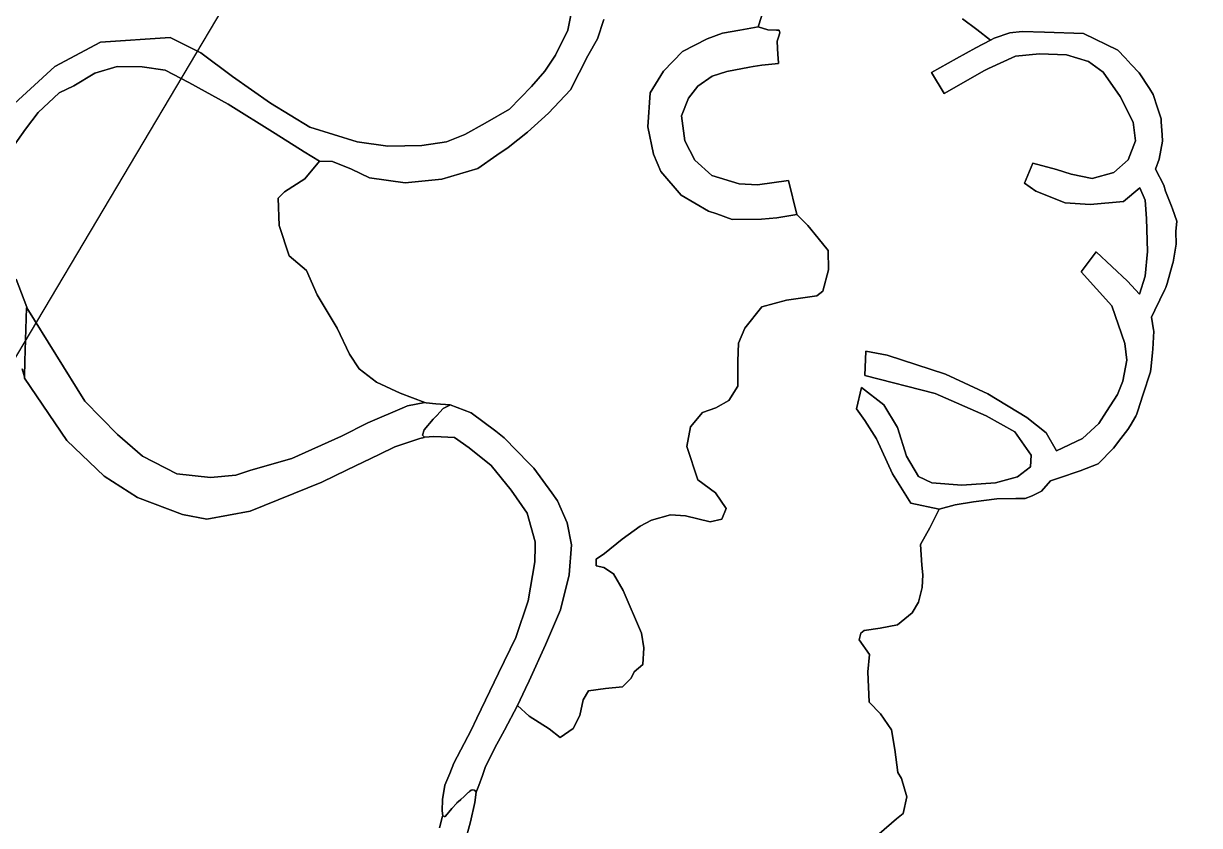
# Model space of a CAD drawing. Header units: inches. Extents: x 288635 to 1232953, y 676945 to 1655780.
# Drawn here: x 512105 to 530696, y 1266597 to 1279271 of the extents above; entities that cross this region are included whole.
import ezdxf

# ---------------------------------------------------------------- set-up
doc = ezdxf.new("R2010")
doc.units = ezdxf.units.IN
doc.header["$MEASUREMENT"] = 0
doc.layers.add('Images', color=7, linetype='Continuous')
picture_1 = doc.add_image_def('image6.jpg', size_in_pixel=(2592, 3907))

msp = doc.modelspace()

# ---------------------------------------------------------------- linework, layer by layer
at = {"color": 1}
for points in [[(511829.4036, 1277886.2224), (512601.5651, 1278592.3438), (513322.9266, 1278978.4246), (514425.2888, 1279049.5448), (514907.8898, 1278805.7043), (515410.8108, 1278434.8635), (516010.252, 1278013.2227), (516630.0132, 1277632.2219), (517381.8547, 1277403.6215), (517864.4557, 1277332.5013), (518402.9368, 1277342.6613), (518794.0975, 1277403.6215), (519083.6581, 1277515.3817), (519403.6988, 1277698.2621), (519789.7795, 1277916.7025), (520135.2202, 1278277.3832), (520348.5806, 1278516.1437), (520516.221, 1278770.1442), (520709.2614, 1279166.385), (520775.3015, 1279481.3456)], [(520775.3015, 1279481.3456), (520709.2614, 1279166.385), (520516.221, 1278770.1442), (520348.5806, 1278516.1437), (520135.2202, 1278277.3832), (519789.7795, 1277916.7025), (519403.6988, 1277698.2621), (519083.6581, 1277515.3817), (518794.0975, 1277403.6215), (518402.9368, 1277342.6613), (517864.4557, 1277332.5013), (517381.8547, 1277403.6215), (516630.0132, 1277632.2219), (516010.252, 1278013.2227), (515410.8108, 1278434.8635), (514907.8898, 1278805.7043), (514425.2888, 1279049.5448), (513322.9266, 1278978.4246), (512601.5651, 1278592.3438), (511829.4036, 1277886.2224)], [(523824.5776, 1279543.5757), (523717.8974, 1279218.4551), (523426.7624, 1279165.9983), (523154.0163, 1279116.8549), (522915.2558, 1279030.4947), (522524.095, 1278827.2943), (522224.3744, 1278517.4137), (522011.014, 1278177.053), (521975.4539, 1277638.5719), (522066.8941, 1277206.7711), (522178.6543, 1276932.4505), (522503.775, 1276556.5298), (522935.5758, 1276307.6093), (523066.8676, 1276260.8478), (523306.4166, 1276175.529), (523774.4054, 1276178.2498), (524012.538, 1276200.9291), (524332.5786, 1276251.7292), (524505.299, 1276079.0088), (524667.8593, 1275880.8884), (524825.3396, 1275682.768), (524830.4196, 1275377.9674), (524738.9794, 1275042.6867), (524647.5392, 1274966.4866), (524164.9383, 1274900.4465), (523778.8575, 1274793.7662), (523509.617, 1274458.4856), (523408.0168, 1274219.7251), (523397.8567, 1273935.2445), (523397.8567, 1273539.0037), (523255.6165, 1273315.4833), (523052.4161, 1273198.6431), (522839.0556, 1273122.4429), (522651.0952, 1272898.9225), (522590.1351, 1272583.9618), (522767.9355, 1272060.7208), (523042.256, 1271852.4404), (523214.9764, 1271608.5999), (523143.8562, 1271435.8795), (522960.9759, 1271395.2394), (522569.8151, 1271491.7596), (522331.0546, 1271506.9997), (522031.334, 1271420.6395), (521853.5337, 1271329.1993), (521569.0531, 1271120.9189), (521289.6525, 1270897.3984), (521157.5723, 1270805.9583), (521157.5723, 1270699.2781), (521279.4925, 1270673.878), (521431.8928, 1270572.2778), (521584.2931, 1270308.1173), (521873.8537, 1269637.5559), (521909.4138, 1269403.8755), (521894.1737, 1269139.7149), (521757.0135, 1269022.8747), (521711.2934, 1268926.3545), (521574.1331, 1268789.1942), (521304.8926, 1268763.7942), (521035.652, 1268723.1541), (520954.3719, 1268580.9138), (520898.4917, 1268337.0733), (520796.8915, 1268128.7929), (520588.6111, 1267986.5526), (520415.8908, 1268123.7129), (520100.9301, 1268326.9133), (519912.0558, 1268494.7253), (520038.6292, 1268761.1614), (520097.4445, 1268884.9671), (520356.2007, 1269452.5589), (520594.9611, 1270006.28), (520732.1214, 1270560.0011), (520767.6815, 1271032.4421), (520701.6413, 1271377.8827), (520549.241, 1271728.4034), (520458.2023, 1271852.659), (520173.3203, 1272241.4845), (520099.2282, 1272317.9927), (519705.9594, 1272724.0854), (519570.51, 1272826.6587), (519182.7183, 1273120.3262), (518847.4376, 1273242.2465), (518625.8135, 1273261.3992), (518470.2469, 1273274.8432), (518447.31, 1273283.3383), (518058.7661, 1273427.2435), (517687.9253, 1273605.0439), (517413.6048, 1273813.3243), (517256.1245, 1274047.0047), (517063.0841, 1274458.4856), (516748.1234, 1274981.7266), (516580.4831, 1275367.8074), (516306.1626, 1275601.4879), (516148.6822, 1276079.0088), (516128.3622, 1276510.8097), (516229.9624, 1276612.4099), (516550.003, 1276815.6103), (516782.4135, 1277093.7408), (516990.6939, 1277088.6608), (517290.4145, 1276966.7406), (517574.8951, 1276834.6603), (518138.7762, 1276753.3802), (518717.8974, 1276809.2603), (519286.8585, 1276981.9806), (519586.3922, 1277189.105), (519764.3795, 1277312.1813), (520071.3733, 1277552.4373), (520071.3757, 1277552.4391), (520404.1673, 1277854.8075), (520749.9014, 1278221.5031), (521024.222, 1278759.9842), (521181.7023, 1279029.2247), (521278.2225, 1279334.0253)], [(519079.6445, 1266330.2861), (519170.3438, 1266653.7135), (519242.3106, 1266960.6307), (519261.0432, 1267122.1751), (519301.152, 1267230.343), (519359.1527, 1267386.7628), (519402.4639, 1267514.169), (519563.0765, 1267835.3942), (519611.8581, 1267930.3582), (519711.1333, 1268104.3617), (519912.0558, 1268494.7253), (520100.9301, 1268326.9133), (520415.8908, 1268123.7129), (520588.6111, 1267986.5526), (520796.8915, 1268128.7929), (520898.4917, 1268337.0733), (520954.3719, 1268580.9138), (521035.652, 1268723.1541), (521304.8926, 1268763.7942), (521574.1331, 1268789.1942), (521711.2934, 1268926.3545), (521757.0135, 1269022.8747), (521894.1737, 1269139.7149), (521909.4138, 1269403.8755), (521873.8537, 1269637.5559), (521584.2931, 1270308.1173), (521431.8928, 1270572.2778), (521279.4925, 1270673.878), (521157.5723, 1270699.2781), (521157.5723, 1270805.9583), (521289.6525, 1270897.3984), (521569.0531, 1271120.9189), (521853.5337, 1271329.1993), (522031.334, 1271420.6395), (522331.0546, 1271506.9997), (522569.8151, 1271491.7596), (522960.9759, 1271395.2394), (523143.8562, 1271435.8795), (523214.9764, 1271608.5999), (523042.256, 1271852.4404), (522767.9355, 1272060.7208), (522590.1351, 1272583.9618), (522651.0952, 1272898.9225), (522839.0556, 1273122.4429), (523052.4161, 1273198.6431), (523255.6165, 1273315.4833), (523397.8567, 1273539.0037), (523397.8567, 1273935.2445), (523408.0168, 1274219.7251), (523509.617, 1274458.4856), (523778.8575, 1274793.7662), (524164.9383, 1274900.4465), (524647.5392, 1274966.4866), (524738.9794, 1275042.6867), (524830.4196, 1275377.9674), (524825.3396, 1275682.768), (524667.8593, 1275880.8884), (524505.299, 1276079.0088), (524332.5786, 1276251.7292), (524196.265, 1276790.6336), (523708.584, 1276719.5134), (523419.0234, 1276734.7535), (522987.2226, 1276866.8337), (522717.982, 1277110.6742), (522560.5017, 1277415.4748), (522504.6216, 1277811.7156), (522616.3818, 1278091.1162), (522763.7021, 1278279.0765), (522992.3026, 1278436.5569), (523225.9831, 1278512.757), (523584.55, 1278582.7213), (523642.5439, 1278594.0372), (523777.117, 1278610.1202), (523777.1202, 1278610.1205), (524040.8005, 1278641.6332), (524033.7047, 1278726.1174), (524030.9956, 1278778.132), (524019.9572, 1278990.0682), (524038.2204, 1279056.6248), (524059.4919, 1279122.2116), (524050.6288, 1279166.5271), (524010.6843, 1279168.1091), (523871.5943, 1279173.6176), (523717.8974, 1279218.4551), (523824.5776, 1279543.5757)], [(521278.2225, 1279334.0253), (521181.7023, 1279029.2247), (521024.222, 1278759.9842), (520749.9014, 1278221.5031), (520404.1673, 1277854.8075), (520071.3757, 1277552.4391), (520071.3733, 1277552.4373), (519764.3795, 1277312.1813), (519586.3922, 1277189.105), (519286.8585, 1276981.9806), (518717.8974, 1276809.2603), (518138.7762, 1276753.3802), (517574.8951, 1276834.6603), (517290.4145, 1276966.7406), (516990.6939, 1277088.6608), (516782.4135, 1277093.7408), (516543.653, 1277241.0611), (516081.3721, 1277530.6217), (515339.6906, 1277997.9827), (514719.9294, 1278338.3433), (514344.0086, 1278531.3837), (513983.3279, 1278587.2638), (513587.0871, 1278592.3438), (513231.4864, 1278485.6636), (512901.2857, 1278287.5432), (512667.6053, 1278175.783), (512337.4046, 1277865.9024), (512134.2042, 1277601.7419), (511946.2438, 1277332.5013)], [(526947.1607, 1279346.9157), (527178.0724, 1279174.3955), (527393.8571, 1279008.7159), (527158.2191, 1278887.6072), (526856.6138, 1278719.3202), (526457.1777, 1278496.4464), (526660.3781, 1278166.2458), (527038.5843, 1278380.0145), (527287.9299, 1278520.949), (527361.4195, 1278562.4866), (527786.0237, 1278752.9869), (528167.0245, 1278793.627), (528593.7453, 1278778.387), (528939.186, 1278671.7068), (529172.8665, 1278504.0664), (529442.107, 1278117.9857), (529645.3074, 1277711.5849), (529685.9475, 1277416.9443), (529569.1073, 1277117.2237), (529340.5068, 1276914.0233), (529000.1461, 1276822.5831), (528669.9455, 1276888.6232), (528436.265, 1276964.8234), (528060.3442, 1277061.3436), (527928.264, 1276746.3829), (528111.1443, 1276619.3827), (528573.4253, 1276436.5023), (528969.6661, 1276411.1023), (529492.9071, 1276456.8224), (529754.5101, 1276673.5791), (529839.3091, 1276480.2733), (529860.4758, 1276189.2311), (529876.3509, 1275668.0008), (529836.6633, 1275279.0626), (529749.3506, 1274993.312), (529558.8502, 1275200.2166), (529063.5492, 1275661.6508), (528826.4821, 1275348.3835), (529308.4904, 1274809.1405), (529513.8075, 1274216.4726), (529547.6742, 1273951.8887), (529484.1741, 1273617.4547), (529397.3906, 1273405.7877), (529223.8236, 1273139.0871), (529107.4067, 1272948.5867), (528847.0561, 1272711.5196), (528436.422, 1272516.7859), (528273.8617, 1272800.4198), (527969.061, 1273044.2603), (527349.2998, 1273420.181), (526678.7385, 1273730.0616), (525759.2566, 1274029.7822), (525418.8959, 1274090.7424), (525403.6559, 1273709.7416), (526516.1781, 1273425.261), (527323.8998, 1273069.6603), (527776.0207, 1272815.6598), (528035.1012, 1272449.8991), (528024.9412, 1272267.0187), (527816.6607, 1272104.4584), (527471.22, 1272013.0182), (526937.819, 1271977.4581), (526465.378, 1272013.0182), (526252.0176, 1272109.5384), (526064.0572, 1272434.659), (525921.8169, 1272886.78), (525708.4565, 1273242.3807), (525355.2464, 1273516.1036), (525271.5756, 1273181.4205), (525403.6559, 1272998.5402), (525591.6163, 1272708.9796), (525840.5368, 1272155.2585), (526130.0974, 1271692.9776), (526583.1725, 1271594.2296), (526435.0056, 1271303.1873), (526286.8386, 1271038.6035), (526307.7968, 1270712.5812), (526321.259, 1270557.7655), (526311.099, 1270359.6451), (526255.2189, 1270125.9646), (526153.6187, 1269958.3243), (525919.9382, 1269765.2839), (525645.6177, 1269714.4838), (525396.6972, 1269678.9237), (525340.8171, 1269638.2836), (525315.417, 1269531.6034), (525477.9774, 1269297.9229), (525452.5773, 1269023.6024), (525472.8973, 1268546.0814), (525655.7777, 1268363.2011), (525828.4981, 1268109.2006), (525879.2982, 1267799.3199), (525929.7224, 1267433.0863), (525987.659, 1267338.9393), (526067.3219, 1267049.2562), (526009.3853, 1266788.5415), (525907.9962, 1266701.6366), (525632.7973, 1266462.6481)], [(525632.7973, 1266462.6481), (525907.9962, 1266701.6366), (526009.3853, 1266788.5415), (526067.3219, 1267049.2562), (525987.659, 1267338.9393), (525929.7224, 1267433.0863), (525879.2982, 1267799.3199), (525828.4981, 1268109.2006), (525655.7777, 1268363.2011), (525472.8973, 1268546.0814), (525452.5773, 1269023.6024), (525477.9774, 1269297.9229), (525315.417, 1269531.6034), (525340.8171, 1269638.2836), (525396.6972, 1269678.9237), (525645.6177, 1269714.4838), (525919.9382, 1269765.2839), (526153.6187, 1269958.3243), (526255.2189, 1270125.9646), (526311.099, 1270359.6451), (526321.259, 1270557.7655), (526307.7968, 1270712.5812), (526286.8386, 1271038.6035), (526435.0056, 1271303.1873), (526583.1725, 1271594.2296), (526833.7561, 1271663.14), (527125.4645, 1271710.6447), (527493.341, 1271758.2716), (527791.1669, 1271761.8171), (527937.8419, 1271763.5632), (528048.9671, 1271805.8967), (528199.7799, 1271879.9801), (528340.0094, 1272041.3763), (528465.6797, 1272083.9764), (528808.3228, 1272200.1266), (529096.7192, 1272313.8977), (529334.8447, 1272557.3148), (529453.4603, 1272710.0154), (529565.0327, 1272853.6488), (529599.8449, 1272914.2479), (529687.4764, 1273066.7916), (529707.9079, 1273102.3576), (529722.7274, 1273149.096), (529801.2914, 1273396.8746), (529919.575, 1273763.8172), (529929.854, 1273857.6991), (529953.3905, 1274072.6652), (529959.2626, 1274126.2971), (529975.1376, 1274406.756), (529971.3303, 1274428.3309), (529935.4501, 1274631.6523), (529988.7087, 1274740.0061), (530150.3867, 1275066.5543), (530165.638, 1275097.3199), (530184.6298, 1275164.4537), (530270.6158, 1275468.4042), (530279.4091, 1275499.4874), (530327.0342, 1275785.238), (530324.3883, 1275983.6759), (530337.6175, 1276147.7178), (530271.4716, 1276343.5099), (530252.0736, 1276382.3791), (530160.3209, 1276620.342), (530130.025, 1276718.4429), (530003.0248, 1276967.3634), (530058.9049, 1277124.8437), (530109.705, 1277409.3243), (530103.7666, 1277513.2461), (530092.226, 1277715.2065), (530089.385, 1277764.925), (530031.7198, 1277940.2273), (529962.3847, 1278151.0057), (529904.0552, 1278241.8912), (529743.9443, 1278491.3664), (529618.1781, 1278624.641), (529519.7485, 1278728.947), (529403.5836, 1278852.0471), (528860.0225, 1279111.1277), (528248.0566, 1279131.6859), (527894.0913, 1279143.5769), (527699.0022, 1279123.3952), (527450.601, 1279037.88), (527393.8571, 1279008.7159), (527178.0724, 1279174.3955), (526947.1607, 1279346.9157)], [(511946.2438, 1277332.5013), (512134.2042, 1277601.7419), (512337.4046, 1277865.9024), (512667.6053, 1278175.783), (512901.2857, 1278287.5432), (513231.4864, 1278485.6636), (513587.0871, 1278592.3438), (513983.3279, 1278587.2638), (514344.0086, 1278531.3837), (514719.9294, 1278338.3433), (515339.6906, 1277997.9827), (516081.3721, 1277530.6217), (516543.653, 1277241.0611), (516782.4135, 1277093.7408), (516550.003, 1276815.6103), (516229.9624, 1276612.4099), (516128.3622, 1276510.8097), (516148.6822, 1276079.0088), (516306.1626, 1275601.4879), (516580.4831, 1275367.8074), (516748.1234, 1274981.7266), (517063.0841, 1274458.4856), (517256.1245, 1274047.0047), (517413.6048, 1273813.3243), (517687.9253, 1273605.0439), (518058.7661, 1273427.2435), (518447.31, 1273283.3383), (518177.4395, 1273226.4768), (518129.9054, 1273206.3108), (517548.7882, 1272959.7762), (517129.6874, 1272750.2258), (516348.6358, 1272394.6251), (515700.9345, 1272210.4747), (515459.634, 1272134.2746), (515459.634, 1272134.2746), (515059.5832, 1272096.1745), (514526.1822, 1272153.3246), (513986.4311, 1272432.7252), (513592.7303, 1272775.6259), (513072.0293, 1273302.6769), (512159.4784, 1274779.2348), (512159.6043, 1274787.4162), (511986.8839, 1275229.3771)], [(511986.8839, 1275229.3771), (512159.6043, 1274787.4162), (512159.4784, 1274779.2348), (512157.6274, 1274782.2299), (512157.2491, 1274768.988), (512154.1867, 1274773.9431), (512152.3357, 1274776.9382), (512128.2143, 1273932.6871), (512121.1824, 1273686.5722), (512083.4041, 1273812.0543)], [(512083.4041, 1273812.0543), (512121.1824, 1273686.5722), (512120.5857, 1273665.686), (512787.337, 1272681.434), (513377.8882, 1272116.2829), (513904.9392, 1271779.7322), (514616.1407, 1271513.0316), (515003.4914, 1271436.8315), (515689.2928, 1271563.8317), (516819.5951, 1272021.0327), (517219.6459, 1272217.8831), (517726.0301, 1272460.4369), (517975.2974, 1272579.8338), (518368.9982, 1272713.184), (518439.1704, 1272726.2647), (518435.5416, 1272729.8935), (518444.4621, 1272731.5564), (518590.8204, 1272742.6437), (518710.2774, 1272739.3255), (518918.5578, 1272729.1654), (519152.2382, 1272566.6051), (519497.6789, 1272287.2046), (519812.6396, 1271896.0438), (520066.6401, 1271530.283), (520193.6403, 1271078.1621), (520192.5185, 1271008.6106), (520188.5603, 1270763.2015), (520081.8801, 1270148.5203), (519888.8397, 1269569.3991), (519614.5192, 1269005.518), (519273.307, 1268295.1255), (519181.6803, 1268104.3617), (518909.763, 1267579.313), (518846.8477, 1267417.1394), (518763.943, 1267235.417), (518726.9013, 1267005.229), (518725.3138, 1266826.8995), (518732.9338, 1266749.4293), (518731.147, 1266742.235), (518727.6421, 1266744.1376), (518681.3623, 1266557.8013)], [(518681.3623, 1266557.8013), (518727.6421, 1266744.1376), (518731.147, 1266742.235), (518732.9338, 1266749.4293), (518755.1588, 1266737.3643), (518766.9219, 1266737.2892), (518769.4499, 1266740.1871), (518802.5459, 1266778.1264), (518828.7014, 1266808.1096), (518876.294, 1266862.667), (518953.0673, 1266950.6754), (518957.5972, 1266955.8682), (518960.1144, 1266957.9794), (518962.8889, 1266961.1599), (518976.0395, 1266972.1894), (519019.2095, 1267008.3965), (519072.127, 1267055.3943), (519136.4504, 1267118.0145), (519144.2029, 1267125.5617), (519157.7909, 1267135.0142), (519183.1497, 1267152.6551), (519196.6964, 1267157.7351), (519235.6431, 1267154.3485), (519261.0432, 1267122.1751), (519242.3106, 1266960.6307), (519242.3106, 1266960.6307), (519170.3438, 1266653.7135), (519079.6445, 1266330.2861)]]:
    msp.add_lwpolyline(points, dxfattribs=at)
for points in [[(523419.0234, 1276734.7535), (523708.584, 1276719.5134), (524196.265, 1276790.6336), (524332.5786, 1276251.7292), (524012.538, 1276200.9291), (523774.4054, 1276178.2498), (523306.4166, 1276175.529), (523066.8676, 1276260.8478), (522935.5758, 1276307.6093), (522503.775, 1276556.5298), (522178.6543, 1276932.4505), (522066.8941, 1277206.7711), (521975.4539, 1277638.5719), (522011.014, 1278177.053), (522224.3744, 1278517.4137), (522524.095, 1278827.2943), (522915.2558, 1279030.4947), (523154.0163, 1279116.8549), (523426.7624, 1279165.9983), (523717.8974, 1279218.4551), (523871.5943, 1279173.6176), (524010.6843, 1279168.1091), (524050.6288, 1279166.5271), (524059.4919, 1279122.2116), (524038.2204, 1279056.6248), (524019.9572, 1278990.0682), (524030.9956, 1278778.132), (524033.7047, 1278726.1174), (524040.8005, 1278641.6332), (523777.1202, 1278610.1205), (523777.117, 1278610.1202), (523642.5439, 1278594.0372), (523584.55, 1278582.7213), (523225.9831, 1278512.757), (522992.3026, 1278436.5569), (522763.7021, 1278279.0765), (522616.3818, 1278091.1162), (522504.6216, 1277811.7156), (522560.5017, 1277415.4748), (522717.982, 1277110.6742), (522987.2226, 1276866.8337), (523419.0234, 1276734.7535)], [(529403.5836, 1278852.0471), (529519.7485, 1278728.947), (529618.1781, 1278624.641), (529743.9443, 1278491.3664), (529904.0552, 1278241.8912), (529962.3847, 1278151.0057), (530031.7198, 1277940.2273), (530089.385, 1277764.925), (530092.226, 1277715.2065), (530103.7666, 1277513.2461), (530109.705, 1277409.3243), (530058.9049, 1277124.8437), (530003.0248, 1276967.3634), (530130.025, 1276718.4429), (530160.3209, 1276620.342), (530252.0736, 1276382.3791), (530271.4716, 1276343.5099), (530337.6175, 1276147.7178), (530324.3883, 1275983.6759), (530327.0342, 1275785.238), (530279.4091, 1275499.4874), (530270.6158, 1275468.4042), (530184.6298, 1275164.4537), (530165.638, 1275097.3199), (530150.3867, 1275066.5543), (529988.7087, 1274740.0061), (529935.4501, 1274631.6523), (529971.3303, 1274428.3309), (529975.1376, 1274406.756), (529959.2626, 1274126.2971), (529953.3905, 1274072.6652), (529929.854, 1273857.6991), (529919.575, 1273763.8172), (529801.2914, 1273396.8746), (529722.7274, 1273149.096), (529707.9079, 1273102.3576), (529687.4764, 1273066.7916), (529599.8449, 1272914.2479), (529565.0327, 1272853.6488), (529453.4603, 1272710.0154), (529334.8447, 1272557.3148), (529096.7192, 1272313.8977), (528808.3228, 1272200.1266), (528465.6797, 1272083.9764), (528340.0094, 1272041.3763), (528199.7799, 1271879.9801), (528048.9671, 1271805.8967), (527937.8419, 1271763.5632), (527791.1669, 1271761.8171), (527493.341, 1271758.2716), (527125.4645, 1271710.6447), (526833.7561, 1271663.14), (526583.1725, 1271594.2296), (526130.0974, 1271692.9776), (525840.5368, 1272155.2585), (525591.6163, 1272708.9796), (525403.6559, 1272998.5402), (525271.5756, 1273181.4205), (525355.2464, 1273516.1036), (525708.4565, 1273242.3807), (525921.8169, 1272886.78), (526064.0572, 1272434.659), (526252.0176, 1272109.5384), (526465.378, 1272013.0182), (526937.819, 1271977.4581), (527471.22, 1272013.0182), (527816.6607, 1272104.4584), (528024.9412, 1272267.0187), (528035.1012, 1272449.8991), (527776.0207, 1272815.6598), (527323.8998, 1273069.6603), (526516.1781, 1273425.261), (525403.6559, 1273709.7416), (525418.8959, 1274090.7424), (525759.2566, 1274029.7822), (526678.7385, 1273730.0616), (527349.2998, 1273420.181), (527969.061, 1273044.2603), (528273.8617, 1272800.4198), (528436.422, 1272516.7859), (528847.0561, 1272711.5196), (529107.4067, 1272948.5867), (529223.8236, 1273139.0871), (529397.3906, 1273405.7877), (529484.1741, 1273617.4547), (529547.6742, 1273951.8887), (529513.8075, 1274216.4726), (529308.4904, 1274809.1405), (528826.4821, 1275348.3835), (529063.5492, 1275661.6508), (529558.8502, 1275200.2166), (529749.3506, 1274993.312), (529836.6633, 1275279.0626), (529876.3509, 1275668.0008), (529860.4758, 1276189.2311), (529839.3091, 1276480.2733), (529754.5101, 1276673.5791), (529492.9071, 1276456.8224), (528969.6661, 1276411.1023), (528573.4253, 1276436.5023), (528111.1443, 1276619.3827), (527928.264, 1276746.3829), (528060.3442, 1277061.3436), (528436.265, 1276964.8234), (528669.9455, 1276888.6232), (529000.1461, 1276822.5831), (529340.5068, 1276914.0233), (529569.1073, 1277117.2237), (529685.9475, 1277416.9443), (529645.3074, 1277711.5849), (529442.107, 1278117.9857), (529172.8665, 1278504.0664), (528939.186, 1278671.7068), (528593.7453, 1278778.387), (528167.0245, 1278793.627), (527786.0237, 1278752.9869), (527361.4195, 1278562.4866), (527287.9299, 1278520.949), (527038.5843, 1278380.0145), (526660.3781, 1278166.2458), (526457.1777, 1278496.4464), (526856.6138, 1278719.3202), (527158.2191, 1278887.6072), (527393.8571, 1279008.7159), (527450.601, 1279037.88), (527699.0022, 1279123.3952), (527894.0913, 1279143.5769), (528248.0566, 1279131.6859), (528860.0225, 1279111.1277), (529403.5836, 1278852.0471)], [(512159.4784, 1274779.2348), (513072.0293, 1273302.6769), (513592.7303, 1272775.6259), (513986.4311, 1272432.7252), (514526.1822, 1272153.3246), (515059.5832, 1272096.1745), (515459.634, 1272134.2746), (515700.9345, 1272210.4747), (516348.6358, 1272394.6251), (517129.6874, 1272750.2258), (517548.7882, 1272959.7762), (518129.9054, 1273206.3108), (518177.4395, 1273226.4768), (518447.31, 1273283.3383), (518470.2469, 1273274.8432), (518625.8135, 1273261.3992), (518847.4376, 1273242.2465), (518837.634, 1273237.3447), (518842.1459, 1273236.9548), (518737.9024, 1273184.8331), (518640.9904, 1273074.0765), (518637.2421, 1273070.5487), (518635.6987, 1273068.7848), (518582.775, 1273018.9742), (518438.1121, 1272849.0316), (518412.712, 1272763.3064), (518444.4621, 1272731.5564), (518435.5416, 1272729.8935), (518439.1704, 1272726.2647), (518368.9982, 1272713.184), (517975.2974, 1272579.8338), (517726.0301, 1272460.4369), (517219.6459, 1272217.8831), (516819.5951, 1272021.0327), (515689.2928, 1271563.8317), (515003.4914, 1271436.8315), (514616.1407, 1271513.0316), (513904.9392, 1271779.7322), (513377.8882, 1272116.2829), (512787.337, 1272681.434), (512120.5857, 1273665.686), (512121.1824, 1273686.5722), (512128.2143, 1273932.6871), (512152.3357, 1274776.9382), (512154.1867, 1274773.9431), (512157.2491, 1274768.988), (512157.6274, 1274782.2299), (512159.4784, 1274779.2348)], [(519570.51, 1272826.6587), (519705.9594, 1272724.0854), (520099.2282, 1272317.9927), (520173.3203, 1272241.4845), (520458.2023, 1271852.659), (520549.241, 1271728.4034), (520701.6413, 1271377.8827), (520767.6815, 1271032.4421), (520732.1214, 1270560.0011), (520594.9611, 1270006.28), (520356.2007, 1269452.5589), (520097.4445, 1268884.9671), (520038.6292, 1268761.1614), (519912.0558, 1268494.7253), (519711.1333, 1268104.3617), (519611.8581, 1267930.3582), (519563.0765, 1267835.3942), (519402.4639, 1267514.169), (519359.1527, 1267386.7628), (519301.152, 1267230.343), (519261.0432, 1267122.1751), (519235.6431, 1267154.3485), (519196.6964, 1267157.7351), (519183.1497, 1267152.6551), (519157.7909, 1267135.0142), (519144.2029, 1267125.5617), (519136.4504, 1267118.0145), (519072.127, 1267055.3943), (519019.2095, 1267008.3965), (518976.0395, 1266972.1894), (518962.8889, 1266961.1599), (518960.1144, 1266957.9794), (518957.5972, 1266955.8682), (518953.0673, 1266950.6754), (518876.294, 1266862.667), (518828.7014, 1266808.1096), (518802.5459, 1266778.1264), (518769.4499, 1266740.1871), (518766.9219, 1266737.2892), (518755.1588, 1266737.3643), (518732.9338, 1266749.4293), (518725.3138, 1266826.8995), (518726.9013, 1267005.229), (518763.943, 1267235.417), (518846.8477, 1267417.1394), (518909.763, 1267579.313), (519181.6803, 1268104.3617), (519273.307, 1268295.1255), (519614.5192, 1269005.518), (519888.8397, 1269569.3991), (520081.8801, 1270148.5203), (520188.5603, 1270763.2015), (520192.5185, 1271008.6106), (520193.6403, 1271078.1621), (520066.6401, 1271530.283), (519812.6396, 1271896.0438), (519497.6789, 1272287.2046), (519152.2382, 1272566.6051), (518918.5578, 1272729.1654), (518710.2774, 1272739.3255), (518590.8204, 1272742.6437), (518444.4621, 1272731.5564), (518412.712, 1272763.3064), (518438.1121, 1272849.0316), (518582.775, 1273018.9742), (518635.6987, 1273068.7848), (518637.2421, 1273070.5487), (518640.9904, 1273074.0765), (518737.9024, 1273184.8331), (518842.1459, 1273236.9548), (518837.634, 1273237.3447), (518847.4376, 1273242.2465), (519182.7183, 1273120.3262), (519570.51, 1272826.6587)]]:
    msp.add_lwpolyline(points, close=True, dxfattribs=at)

# ---------------------------------------------------------------- pictures from other files: only their frames are drawn
at = {"layer": 'Images'}
image = msp.add_image(picture_1, insert=(463037.5219, 1275868.6976), size_in_units=(43026.9717, 64855.8558), rotation=-30.719241845, dxfattribs=at)
image.dxf.flags = 7

doc.saveas('drawing.dxf')
